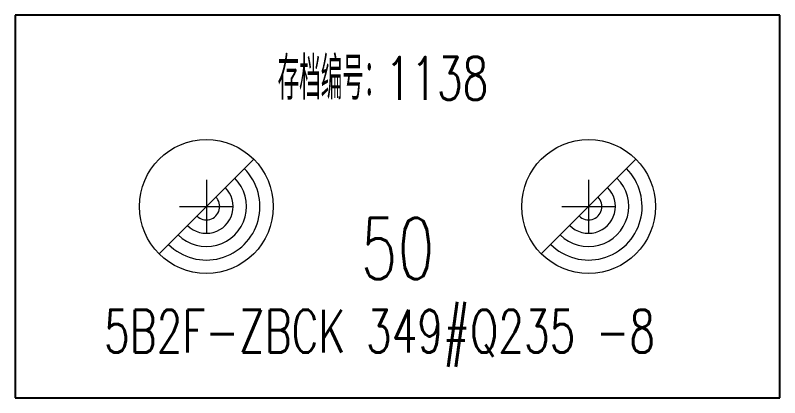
# Model space of a CAD drawing. Header units: millimetres. Extents: x -164 to 144402, y -33030 to 11430.
# Drawn here: x 91000 to 91100, y -15079.6 to -15029.6 of the extents above; entities that cross this region are included whole.
import ezdxf
from ezdxf.enums import TextEntityAlignment as Align

# ---------------------------------------------------------------- set-up
doc = ezdxf.new("R2010")
doc.units = ezdxf.units.MM
doc.header["$LTSCALE"] = 20
for name, color, linetype, lineweight in [('1', 7, 'Continuous', 25), ('11', 3, 'Continuous', 13), ('12', 7, 'Continuous', 13), ('5', 1, 'Continuous', 13)]:
    doc.layers.add(name, color=color, linetype=linetype, lineweight=lineweight)
doc.styles.get("Standard").update_dxf_attribs({"font": 'simplex', "width": 0.7, "bigfont": 'gbhzfs.shx'})

# ---------------------------------------------------------------- blocks, each defined once
blk = doc.blocks.new('M16')
for p, q in [((-0.707, -0.707), (0.707, 0.707)), ((0, 0.4), (0, -0.4)), ((-0.4, 0), (0.4, 0))]:
    blk.add_line(p, q)
blk.add_circle((0, 0), 1)
for radius in [0.8, 0.6, 0.4, 0.2]:
    blk.add_arc((0, 0), radius, 225, 45)

msp = doc.modelspace()

# ---------------------------------------------------------------- linework, layer by layer
at = {"layer": '1'}
for p, q in [((91000, -15029.557), (91000, -15079.557)), ((91100, -15029.557), (91000, -15029.557)), ((91100, -15079.557), (91100, -15029.557)), ((91000, -15079.557), (91100, -15079.557))]:
    msp.add_line(p, q, dxfattribs=at)

# ---------------------------------------------------------------- block references
at = {"layer": '5', "xscale": 8.75, "yscale": 8.75, "zscale": 8.75}
for p in [(91025, -15054.557), (91075, -15054.557)]:
    msp.add_blockref('M16', p, dxfattribs=at)

# ---------------------------------------------------------------- texts
at = {"layer": '11', "width": 0.7}
msp.add_text('50', height=8, dxfattribs=at).set_placement((91050, -15056.057), align=Align.TOP_CENTER)
at = {"layer": '12', "width": 0.7}
for s, p in [('存档编号：1138 ', (91034.314, -15042.274)), ('5B2F-ZBCK 349#Q235 -8 ', (91011.609, -15075.347))]:
    msp.add_text(s, height=5.6, dxfattribs=at).set_placement(p, align=Align.BOTTOM_LEFT)

doc.saveas('drawing.dxf')
